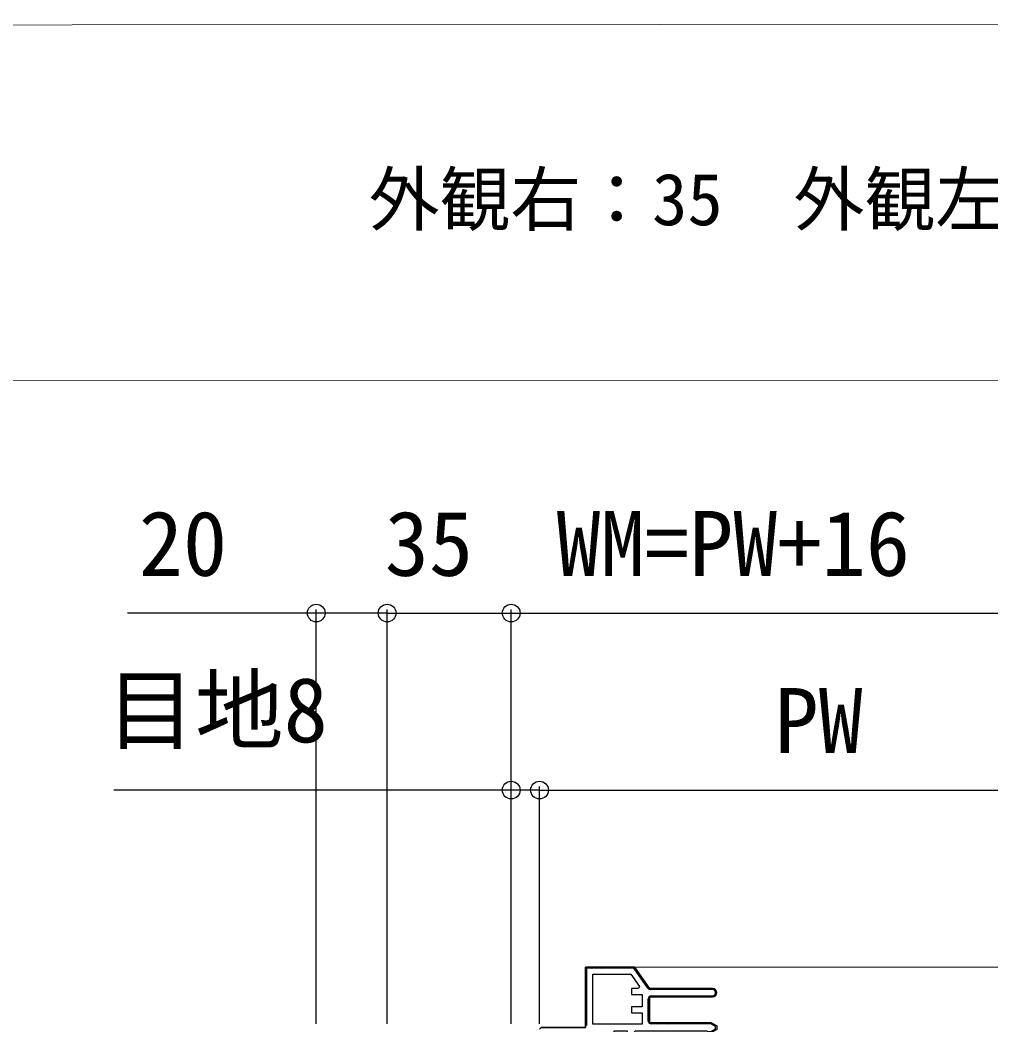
# Model space of a CAD drawing. Units: millimetres, scale not verified. Extents: x -1750 to 1750, y -2600 to 2589.
# Drawn here: x -658.1 to -384.2, y 1954.3 to 2238 of the extents above; entities that cross this region are included whole.
import ezdxf
from ezdxf.enums import TextEntityAlignment as Align

# ---------------------------------------------------------------- set-up
doc = ezdxf.new("R2010")
doc.units = ezdxf.units.MM
doc.header["$LTSCALE"] = 14
doc.layers.add('0-1_DIM3', color=63, linetype='Continuous', lineweight=18)
doc.layers.add('0-4_YKK_12', color=1, linetype='Continuous', lineweight=18)
for name, color, linetype in [('0-2_USER1', 3, 'Continuous'), ('0-3_YKK_11', 7, 'Continuous'), ('0-7_YKK_D', 6, 'Continuous')]:
    doc.layers.add(name, color=color, linetype=linetype)
doc.styles.add('ＭＳ ゴシック', font='')
doc.styles.get('ＭＳ ゴシック').set_extended_font_data('MS Gothic')

msp = doc.modelspace()

# ---------------------------------------------------------------- linework, layer by layer
at = {"layer": '0-1_DIM3'}
msp.add_line((1680.48, 2138.04), (-719.56, 2136.12), dxfattribs=at)
msp.add_lwpolyline([(1680.48, 2238.04), (-1639.56, 2236.12), (-1639.56, -463.88)], dxfattribs=at)
at = {"layer": '0-3_YKK_11'}
for p, q in [((-498.56, 1969.22), (-498.26, 1968.92)), ((-497.13, 1970.62), (-496.83, 1970.32)), ((-494.31, 1970.62), (-494.01, 1970.32)), ((-491.48, 1970.62), (-491.18, 1970.32)), ((-488.65, 1970.62), (-488.35, 1970.32)), ((-485.82, 1970.62), (-485.52, 1970.32)), ((-498.56, 1966.39), (-498.26, 1966.09)), ((-483.51, 1968.31), (-482.29, 1967.09)), ((-498.56, 1963.56), (-498.26, 1963.26)), ((-462.76, 1964.32), (-480.3, 1964.32)), ((-479.82, 1964.62), (-479.52, 1964.32)), ((-476.99, 1964.62), (-476.69, 1964.32)), ((-474.16, 1964.62), (-473.86, 1964.32)), ((-471.34, 1964.62), (-471.04, 1964.32)), ((-468.51, 1964.62), (-468.21, 1964.32)), ((-465.68, 1964.62), (-465.38, 1964.32)), ((-462.85, 1964.62), (-462.52, 1964.29)), ((-461.89, 1963.67), (-461.56, 1963.34)), ((-498.56, 1960.74), (-498.26, 1960.44)), ((-480.86, 1955.42), (-480.86, 1961.72)), ((-480.45, 1962.42), (-480.22, 1962.2)), ((-480.06, 1962.52), (-462.76, 1962.52)), ((-477.72, 1962.52), (-477.42, 1962.22)), ((-474.89, 1962.52), (-474.59, 1962.22)), ((-472.06, 1962.52), (-471.76, 1962.22)), ((-469.24, 1962.52), (-468.94, 1962.22)), ((-466.41, 1962.52), (-466.11, 1962.22)), ((-463.58, 1962.52), (-463.28, 1962.22)), ((-498.56, 1957.91), (-498.26, 1957.61)), ((-480.86, 1960.01), (-480.56, 1959.71)), ((-498.56, 1955.08), (-498.26, 1954.78)), ((-480.86, 1957.18), (-480.56, 1956.88)), ((-478.61, 1954.92), (-478.31, 1954.62)), ((-475.78, 1954.92), (-475.48, 1954.62)), ((-472.95, 1954.92), (-472.65, 1954.62)), ((-470.12, 1954.92), (-469.82, 1954.62)), ((-467.29, 1954.92), (-466.99, 1954.62)), ((-464.46, 1954.92), (-464.16, 1954.62))]:
    msp.add_line(p, q, dxfattribs=at)
for points in [[(-462.76, 1964.62), (-480.56, 1964.62), (-484.76, 1970.62), (-498.56, 1970.62), (-498.56, 1953.62), (-511.06, 1953.62), (-511.56, 1953.12), (-511.06, 1953.62), (-498.56, 1953.62), (-498.56, 1970.62), (-484.76, 1970.62), (-480.56, 1964.62)], [(-496.56, 1954.52), (-496.56, 1968.62), (-485.8, 1968.62), (-483.38, 1965.16), (-483.66, 1964.62), (-485.56, 1964.62), (-485.56, 1962.92), (-482.56, 1962.92), (-482.56, 1959.42), (-485.56, 1959.42), (-485.56, 1957.72), (-482.56, 1957.72), (-482.56, 1954.52)]]:
    msp.add_lwpolyline(points, close=True, dxfattribs=at)
for points in [[(-480.96, 1964.66), (-484.92, 1970.32), (-498.26, 1970.32), (-498.26, 1954.12)], [(-462.76, 1962.22), (-480.56, 1962.22), (-480.56, 1954.92), (-463.12, 1954.92), (-461.56, 1954.02), (-461.56, 1953.02), (-463.12, 1952.12), (-463.56, 1952.12), (-463.96, 1952.32), (-464.36, 1952.52), (-484.56, 1952.52), (-486.06, 1951.02), (-487.12, 1951.02), (-486.72, 1952.52), (-490.56, 1952.52), (-490.56, 1915.32), (-486.51, 1915.32), (-487.12, 1917.62), (-486.06, 1917.62), (-483.76, 1915.32), (-467.26, 1915.32), (-466.8, 1915.02), (-483.55, 1915.02)], [(-461.56, 1954.02), (-463.12, 1954.92), (-480.56, 1954.92), (-480.56, 1962.22), (-462.76, 1962.22)], [(-463.72, 1952.5), (-463.56, 1952.42), (-463.2, 1952.42), (-461.86, 1953.2), (-461.86, 1953.85), (-463.2, 1954.62), (-480.06, 1954.62)]]:
    msp.add_lwpolyline(points, dxfattribs=at)
for centre, radius, start, end in [((-480.3, 1965.12), 0.8, 214.9921, 270), ((-462.76, 1963.42), 1.2, 270, 90), ((-462.76, 1963.42), 1.2, 270, 90), ((-462.76, 1963.42), 0.9, 270, 90), ((-480.06, 1961.72), 0.8, 90, 180), ((-480.06, 1955.42), 0.8, 180, 270)]:
    msp.add_arc(centre, radius, start, end, dxfattribs=at)
at = {"layer": '0-4_YKK_12', "color": 2}
msp.add_line((-485.02, 1970.62), (-341.06, 1970.62), dxfattribs=at)
at = {"layer": '0-7_YKK_D'}
for p, q in [((-574.56, 1954.62), (-574.56, 2071.62)), ((-554.56, 1954.62), (-554.56, 2071.62)), ((-554.56, 1954.62), (-554.56, 2071.62)), ((-519.56, 1954.62), (-519.56, 2071.62)), ((-519.56, 1954.62), (-519.56, 2071.62)), ((-554.56, 2070.62), (-519.56, 2070.62)), ((-519.56, 2070.62), (-319.56, 2070.62)), ((-519.56, 2020.62), (-631.66, 2020.62)), ((-519.56, 1954.62), (-519.56, 2021.62)), ((-511.56, 2020.62), (-519.56, 2020.62)), ((-511.56, 1954.62), (-511.56, 2021.62)), ((-511.56, 1954.62), (-511.56, 2021.62)), ((-511.56, 2020.62), (-501.56, 2020.62)), ((-511.56, 2020.62), (-327.56, 2020.62))]:
    msp.add_line(p, q, dxfattribs=at)
msp.add_lwpolyline([(-554.56, 2070.62), (-574.56, 2070.62), (-627.8, 2070.62)], dxfattribs=at)
for centre in [(-574.56, 2070.62), (-554.56, 2070.62), (-554.56, 2070.62), (-519.56, 2070.62), (-519.56, 2070.62), (-519.56, 2020.62), (-511.56, 2020.62), (-511.56, 2020.62)]:
    msp.add_circle(centre, 2.5, dxfattribs=at)

# ---------------------------------------------------------------- texts
at = {"layer": '0-2_USER1', "style": 'ＭＳ ゴシック'}
msp.add_text('外観右：35\u3000外観左：35', height=14.66, dxfattribs=at).set_placement((-559.78, 2175.72), align=Align.BOTTOM_LEFT)
at = {"layer": '0-7_YKK_D', "style": 'ＭＳ ゴシック'}
for s, p in [('20', (-624.65, 2075.62)), ('35', (-555.24, 2075.62)), ('WM=PW+16', (-506.78, 2075.62)), ('目地8', (-633.77, 2028.61)), ('PW', (-445.27, 2025.62))]:
    msp.add_text(s, height=18.33, dxfattribs=at).set_placement(p, align=Align.BOTTOM_LEFT)

doc.saveas('drawing.dxf')
